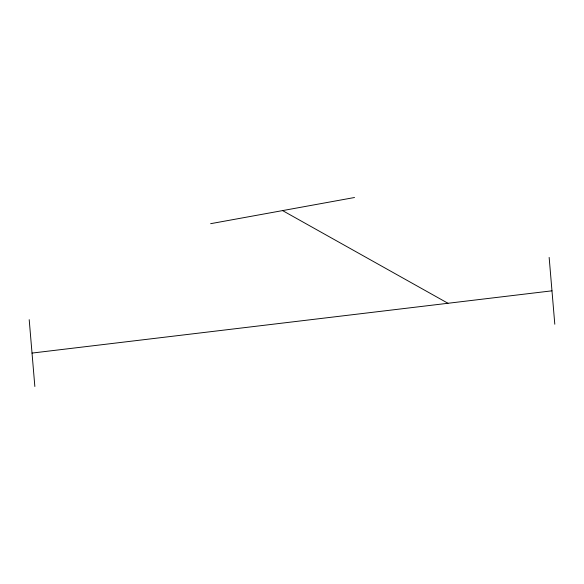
<?xml version="1.0" encoding="UTF-8"?>
<svg xmlns="http://www.w3.org/2000/svg" width="584" height="584" viewBox="0 0 584 584"><rect width="100%" height="100%" fill="white"/><g stroke="black" fill="none" stroke-linecap="round" stroke-linejoin="round"><path stroke-width="0.88" d="M210.649 223.679L354.524 197.509M32.025 353.079L551.975 290.825M282.583 210.598L447.986 303.279M549.15 257.42L554.8 324.229M29.2 319.674L34.85 386.491"/></g></svg>
